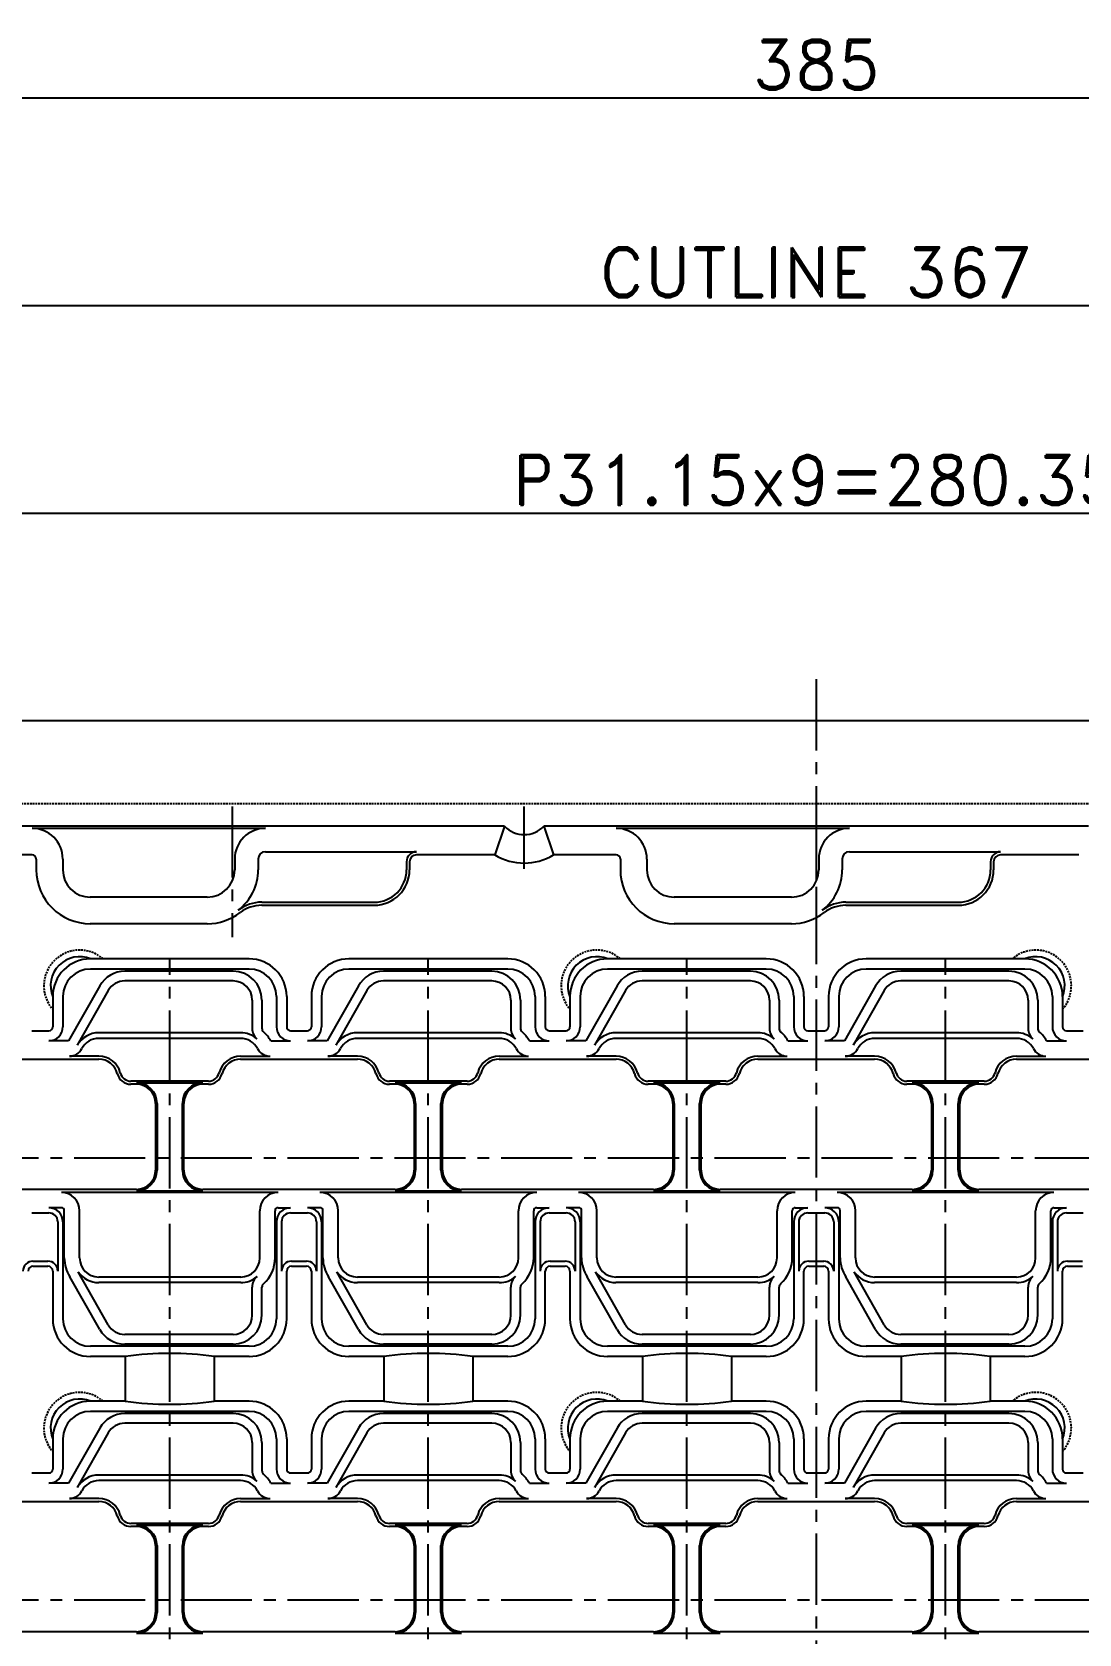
# Model space of a CAD drawing. Extents: x -775 to -24, y -299 to 215.
# Drawn here: x -594.5 to -468.4, y 22.5 to 215.4 of the extents above; entities that cross this region are included whole.
import ezdxf

# ---------------------------------------------------------------- set-up
doc = ezdxf.new("R2010")
doc.units = 0
doc.header["$LTSCALE"] = 0.45
doc.header["$MEASUREMENT"] = 0
doc.linetypes.add('CENTER2', pattern=[28.575, 19.05, -3.175, 3.175, -3.175])
doc.linetypes.add('HIDDENX2', pattern=[0.75, 0.5, -0.25])
doc.layers.get('0').update_dxf_attribs({"linetype": 'CONTINUOUS'})
doc.layers.get('DEFPOINTS').update_dxf_attribs({"linetype": 'CONTINUOUS'})
for name, color, linetype in [('CENTER', 243, 'CENTER2'), ('DETAIL', 6, 'CONTINUOUS'), ('DIMENSION', 3, 'CONTINUOUS'), ('HIDDEN', 5, 'HIDDENX2'), ('LINE', 7, 'CONTINUOUS'), ('LINE1', 30, 'CONTINUOUS'), ('LINE2', 110, 'CONTINUOUS'), ('LINE3', 230, 'CONTINUOUS'), ('LINE6', 60, 'CONTINUOUS'), ('LINE8', 200, 'CONTINUOUS'), ('LINE9', 140, 'CONTINUOUS'), ('SECTION', 31, 'CONTINUOUS'), ('TEXT', 4, 'CONTINUOUS')]:
    doc.layers.add(name, color=color, linetype=linetype)
doc.styles.add('ROMAND', font='romand.shx', dxfattribs={"height": 6})
doc.dimstyles.get("Standard").update_dxf_attribs({"dimtxt": 0.18, "dimasz": 0.18, "dimexe": 0.18, "dimexo": 0.0625, "dimgap": 0.09, "dimtad": 0, "dimtih": 1, "dimtoh": 1, "dimdec": 4, "dimzin": 0, "dimdsep": 46, "dimtxsty": 'STANDARD', "dimcen": 0.09, "dimadec": 0, "dimazin": 0, "dimtfac": 1, "dimtdec": 4, "dimtofl": 0, "dimtmove": 0, "dimatfit": 3, "dimfxl": 1, "dimtolj": 1, "dimtzin": 0, "dimarcsym": 0})

# ---------------------------------------------------------------- blocks, each defined once
blk = doc.blocks.new('ARROWHEAD')
for p in [(-1, 0), (-0.5, 0.25), (-0.5, -0.25)]:
    blk.add_line(p, (0, 0))
blk = doc.blocks.new('*D7')
at = {"layer": 'DEFPOINTS', "color": 0, "transparency": 16777216}
for p in [(-307.5, 207.5), (-692.5, 132.5), (-307.5, 132.5)]:
    blk.add_point(p, dxfattribs=at)
at = {"layer": 'DIMENSION', "color": 0, "lineweight": -2, "transparency": 16777216}
for p, q in [((-692.5, 134.5), (-692.5, 209.5)), ((-307.5, 134.5), (-307.5, 209.5)), ((-686.5, 207.5), (-313.5, 207.5))]:
    blk.add_line(p, q, dxfattribs=at)
at = {"layer": 'DIMENSION', "color": 0, "lineweight": -2, "transparency": 16777216, "xscale": 6, "yscale": 6, "zscale": 6, "rotation": 180}
blk.add_blockref('ARROWHEAD', (-692.5, 207.5), dxfattribs=at)
at = {"layer": 'DIMENSION', "color": 0, "lineweight": -2, "transparency": 16777216, "xscale": 6, "yscale": 6, "zscale": 6}
blk.add_blockref('ARROWHEAD', (-307.5, 207.5), dxfattribs=at)
at = {"layer": 'DIMENSION', "color": 0, "transparency": 16777216, "insert": (-500, 211.5), "char_height": 6, "attachment_point": 5, "style": 'ROMAND'}
blk.add_mtext('\\A1;385', dxfattribs=at)
blk = doc.blocks.new('*D8')
at = {"layer": 'DEFPOINTS', "color": 0, "transparency": 16777216}
for p in [(-359.83, 157.5), (-640.17, 103.83), (-359.83, 103.83)]:
    blk.add_point(p, dxfattribs=at)
at = {"layer": 'DIMENSION', "color": 0, "lineweight": -2, "transparency": 16777216}
for p, q in [((-640.17, 105.83), (-640.17, 159.5)), ((-359.83, 105.83), (-359.83, 159.5)), ((-634.17, 157.5), (-365.83, 157.5))]:
    blk.add_line(p, q, dxfattribs=at)
at = {"layer": 'DIMENSION', "color": 0, "lineweight": -2, "transparency": 16777216, "xscale": 6, "yscale": 6, "zscale": 6, "rotation": 180}
blk.add_blockref('ARROWHEAD', (-640.17, 157.5), dxfattribs=at)
at = {"layer": 'DIMENSION', "color": 0, "lineweight": -2, "transparency": 16777216, "xscale": 6, "yscale": 6, "zscale": 6}
blk.add_blockref('ARROWHEAD', (-359.83, 157.5), dxfattribs=at)
at = {"layer": 'DIMENSION', "color": 0, "transparency": 16777216, "insert": (-500, 161.5), "char_height": 6, "attachment_point": 5, "style": 'ROMAND'}
blk.add_mtext('\\A1;P31.15x9=280.35', dxfattribs=at)
blk = doc.blocks.new('*D14')
at = {"layer": 'DEFPOINTS', "color": 0, "transparency": 16777216}
for p in [(-316.5, 182.5), (-316.5, 114.5), (-683.5, 110.5)]:
    blk.add_point(p, dxfattribs=at)
at = {"layer": 'DIMENSION', "color": 0, "lineweight": -2, "transparency": 16777216}
for p, q in [((-683.5, 112.5), (-683.5, 184.5)), ((-316.5, 116.5), (-316.5, 184.5)), ((-677.5, 182.5), (-322.5, 182.5))]:
    blk.add_line(p, q, dxfattribs=at)
at = {"layer": 'DIMENSION', "color": 0, "lineweight": -2, "transparency": 16777216, "xscale": 6, "yscale": 6, "zscale": 6, "rotation": 180}
blk.add_blockref('ARROWHEAD', (-683.5, 182.5), dxfattribs=at)
at = {"layer": 'DIMENSION', "color": 0, "lineweight": -2, "transparency": 16777216, "xscale": 6, "yscale": 6, "zscale": 6}
blk.add_blockref('ARROWHEAD', (-316.5, 182.5), dxfattribs=at)
at = {"layer": 'DIMENSION', "color": 0, "transparency": 16777216, "insert": (-500, 186.5), "char_height": 6, "attachment_point": 5, "style": 'ROMAND'}
blk.add_mtext('\\A1;CUTLINE 367', dxfattribs=at)

msp = doc.modelspace()

# ---------------------------------------------------------------- linework, layer by layer
at = {"layer": 'CENTER'}
for p, q in [((-500, 137.5), (-500, -244.89837)), ((-570.35, 122.195), (-570.35, 106.44006)), ((-535.175, 114.65638), (-535.175, 122.195)), ((-500, 122.5), (-500, 106.49713)), ((-500, 122.195), (-500, 106.44006)), ((-577.875, -103.82785), (-577.875, 103.82785)), ((-546.725, -103.82785), (-546.725, 103.82785)), ((-515.575, -103.82785), (-515.575, 103.82785)), ((-484.425, -103.82785), (-484.425, 103.82785)), ((-666.54797, 79.89), (-333.45203, 79.89)), ((-666.54797, 26.63), (-333.45203, 26.63))]:
    msp.add_line(p, q, dxfattribs=at)
at = {"layer": 'DETAIL'}
for p, q in [((-594.45, 119.55443), (-566.35, 119.55443)), ((-524.1, 119.55443), (-496, 119.55443)), ((-590.75, 115.85443), (-590.75, 114.555)), ((-570.05, 115.85443), (-570.05, 114.555)), ((-520.4, 115.85443), (-520.4, 114.555)), ((-499.7, 115.85443), (-499.7, 114.555)), ((-573.35, 111.255), (-587.45, 111.255)), ((-503, 111.255), (-517.1, 111.255))]:
    msp.add_line(p, q, dxfattribs=at)
for centre, radius, start, end in [((-594.45, 115.85443), 3.7, 0, 90), ((-566.35, 115.85443), 3.7, 90, 180), ((-524.1, 115.85443), 3.7, 0, 90), ((-496, 115.85443), 3.7, 90, 180), ((-587.45, 114.555), 3.3, 180, 270), ((-573.35, 114.555), 3.3, 270, 0), ((-517.1, 114.555), 3.3, 180, 270), ((-503, 114.555), 3.3, 270, 0), ((-588.72748, 100.59248), 3.5, 67.5764905, 202.4235095), ((-526.42748, 100.59248), 3.5, 67.5764905, 202.4235095), ((-473.57252, 100.59248), 3.5, 337.5764905, 112.4235095), ((-588.72748, 47.33248), 3.5, 67.5764905, 202.4235095), ((-526.42748, 47.33248), 3.5, 67.5764905, 202.4235095), ((-473.57252, 47.33248), 3.5, 337.5764905, 112.4235095)]:
    msp.add_arc(centre, radius, start, end, dxfattribs=at)
at = {"layer": 'HIDDEN'}
msp.add_lwpolyline([(-671.5, -122.5), (-324.5, -122.5, 0.414213562), (-316.5, -114.5), (-316.5, 114.5, 0.414213562), (-324.5, 122.5), (-671.5, 122.5), (-683.5, 110.5), (-683.5, -110.5)], format="xyb", close=True, dxfattribs=at)
for centre, start, end in [((-588.72748, 100.59248), 48.7995848, 221.2004152), ((-526.42748, 100.59248), 48.7995848, 221.2004152), ((-473.57252, 100.59248), 318.7995848, 131.2004152), ((-588.72748, 47.33248), 48.7995848, 221.2004152), ((-526.42748, 47.33248), 48.7995848, 221.2004152), ((-473.57252, 47.33248), 318.7995848, 131.2004152)]:
    msp.add_arc(centre, 4.3, start, end, dxfattribs=at)
at = {"layer": 'LINE'}
for p, q in [((-537.54143, 119.8), (-538.70713, 116.36203)), ((-532.80857, 119.8), (-531.64287, 116.36203)), ((-600.485, 91.745), (-586.415, 91.745)), ((-569.335, 91.745), (-555.265, 91.745)), ((-538.185, 91.745), (-524.115, 91.745)), ((-507.035, 91.745), (-492.965, 91.745)), ((-475.885, 91.745), (-461.815, 91.745)), ((-581.885, 88.735), (-582.53945, 88.735)), ((-573.21055, 88.735), (-573.865, 88.735)), ((-550.735, 88.735), (-551.38945, 88.735)), ((-542.06055, 88.735), (-542.715, 88.735)), ((-519.585, 88.735), (-520.23945, 88.735)), ((-510.91055, 88.735), (-511.565, 88.735)), ((-488.435, 88.735), (-489.08945, 88.735)), ((-479.76055, 88.735), (-480.415, 88.735)), ((-579.585, 86.435), (-579.585, 78.375)), ((-576.165, 78.375), (-576.165, 86.435)), ((-548.435, 86.435), (-548.435, 78.375)), ((-545.015, 78.375), (-545.015, 86.435)), ((-517.285, 86.435), (-517.285, 78.375)), ((-513.865, 78.375), (-513.865, 86.435)), ((-486.135, 86.435), (-486.135, 78.375)), ((-482.715, 78.375), (-482.715, 86.435)), ((-581.885, 76.075), (-605.015, 76.075)), ((-550.735, 76.075), (-573.865, 76.075)), ((-519.585, 76.075), (-542.715, 76.075)), ((-488.435, 76.075), (-511.565, 76.075)), ((-457.285, 76.075), (-480.415, 76.075)), ((-600.485, 38.485), (-586.415, 38.485)), ((-569.335, 38.485), (-555.265, 38.485)), ((-538.185, 38.485), (-524.115, 38.485)), ((-507.035, 38.485), (-492.965, 38.485)), ((-475.885, 38.485), (-461.815, 38.485)), ((-581.885, 35.475), (-582.53945, 35.475)), ((-573.21055, 35.475), (-573.865, 35.475)), ((-550.735, 35.475), (-551.38945, 35.475)), ((-542.06055, 35.475), (-542.715, 35.475)), ((-519.585, 35.475), (-520.23945, 35.475)), ((-510.91055, 35.475), (-511.565, 35.475)), ((-488.435, 35.475), (-489.08945, 35.475)), ((-479.76055, 35.475), (-480.415, 35.475)), ((-579.585, 33.175), (-579.585, 25.115)), ((-576.165, 25.115), (-576.165, 33.175)), ((-548.435, 33.175), (-548.435, 25.115)), ((-545.015, 25.115), (-545.015, 33.175)), ((-517.285, 33.175), (-517.285, 25.115)), ((-513.865, 25.115), (-513.865, 33.175)), ((-486.135, 33.175), (-486.135, 25.115)), ((-482.715, 25.115), (-482.715, 33.175)), ((-581.885, 22.815), (-605.015, 22.815)), ((-550.735, 22.815), (-573.865, 22.815)), ((-519.585, 22.815), (-542.715, 22.815)), ((-488.435, 22.815), (-511.565, 22.815)), ((-457.285, 22.815), (-480.415, 22.815))]:
    msp.add_line(p, q, dxfattribs=at)
msp.add_lwpolyline([(-692.5, -132.5), (-307.5, -132.5), (-307.5, 132.5), (-692.5, 132.5)], close=True, dxfattribs=at)
for points in [[(-537.54143, 119.8), (-603.15857, 119.8)], [(-467.19143, 119.8), (-532.80857, 119.8)]]:
    msp.add_lwpolyline(points, dxfattribs=at)
for centre, radius, start, end in [((-535.175, 122.1), 3.3, 224.1843852, 315.8156148), ((-586.415, 89.445), 2.3, 14.3296242, 90), ((-569.335, 89.445), 2.3, 90, 165.6703758), ((-555.265, 89.445), 2.3, 14.3296242, 90), ((-538.185, 89.445), 2.3, 90, 165.6703758), ((-524.115, 89.445), 2.3, 14.3296242, 90), ((-507.035, 89.445), 2.3, 90, 165.6703758), ((-492.965, 89.445), 2.3, 14.3296242, 90), ((-475.885, 89.445), 2.3, 90, 165.6703758), ((-582.53945, 90.435), 1.7, 194.3296242, 270), ((-581.885, 86.435), 2.3, 0, 90), ((-573.865, 86.435), 2.3, 90, 180), ((-573.21055, 90.435), 1.7, 270, 345.6703758), ((-551.38945, 90.435), 1.7, 194.3296242, 270), ((-550.735, 86.435), 2.3, 0, 90), ((-542.715, 86.435), 2.3, 90, 180), ((-542.06055, 90.435), 1.7, 270, 345.6703758), ((-520.23945, 90.435), 1.7, 194.3296242, 270), ((-519.585, 86.435), 2.3, 0, 90), ((-511.565, 86.435), 2.3, 90, 180), ((-510.91055, 90.435), 1.7, 270, 345.6703758), ((-489.08945, 90.435), 1.7, 194.3296242, 270), ((-488.435, 86.435), 2.3, 0, 90), ((-480.415, 86.435), 2.3, 90, 180), ((-479.76055, 90.435), 1.7, 270, 345.6703758), ((-581.885, 78.375), 2.3, 270, 0), ((-573.865, 78.375), 2.3, 180, 270), ((-550.735, 78.375), 2.3, 270, 0), ((-542.715, 78.375), 2.3, 180, 270), ((-519.585, 78.375), 2.3, 270, 0), ((-511.565, 78.375), 2.3, 180, 270), ((-488.435, 78.375), 2.3, 270, 0), ((-480.415, 78.375), 2.3, 180, 270), ((-586.415, 36.185), 2.3, 14.3296242, 90), ((-582.53945, 37.175), 1.7, 194.3296242, 270), ((-573.21055, 37.175), 1.7, 270, 345.6703758), ((-569.335, 36.185), 2.3, 90, 165.6703758), ((-555.265, 36.185), 2.3, 14.3296242, 90), ((-551.38945, 37.175), 1.7, 194.3296242, 270), ((-542.06055, 37.175), 1.7, 270, 345.6703758), ((-538.185, 36.185), 2.3, 90, 165.6703758), ((-524.115, 36.185), 2.3, 14.3296242, 90), ((-520.23945, 37.175), 1.7, 194.3296242, 270), ((-510.91055, 37.175), 1.7, 270, 345.6703758), ((-507.035, 36.185), 2.3, 90, 165.6703758), ((-492.965, 36.185), 2.3, 14.3296242, 90), ((-489.08945, 37.175), 1.7, 194.3296242, 270), ((-479.76055, 37.175), 1.7, 270, 345.6703758), ((-475.885, 36.185), 2.3, 90, 165.6703758), ((-581.885, 33.175), 2.3, 0, 90), ((-573.865, 33.175), 2.3, 90, 180), ((-550.735, 33.175), 2.3, 0, 90), ((-542.715, 33.175), 2.3, 90, 180), ((-519.585, 33.175), 2.3, 0, 90), ((-511.565, 33.175), 2.3, 90, 180), ((-488.435, 33.175), 2.3, 0, 90), ((-480.415, 33.175), 2.3, 90, 180), ((-581.885, 25.115), 2.3, 270, 360), ((-573.865, 25.115), 2.3, 180, 270), ((-550.735, 25.115), 2.3, 270, 360), ((-542.715, 25.115), 2.3, 180, 270), ((-519.585, 25.115), 2.3, 270, 360), ((-511.565, 25.115), 2.3, 180, 270), ((-488.435, 25.115), 2.3, 270, 360), ((-480.415, 25.115), 2.3, 180, 270)]:
    msp.add_arc(centre, radius, start, end, dxfattribs=at)
at = {"layer": 'LINE1'}
for p, q in [((-570.235, 101.17), (-583.27967, 101.17)), ((-539.085, 101.17), (-552.12967, 101.17)), ((-507.935, 101.17), (-520.97967, 101.17)), ((-476.785, 101.17), (-489.82967, 101.17)), ((-585.28127, 100.00298), (-589.00429, 93.42563)), ((-567.935, 98.87), (-567.935, 95.4598)), ((-554.13127, 100.00298), (-557.85429, 93.42563)), ((-536.785, 98.87), (-536.785, 95.4598)), ((-522.98127, 100.00298), (-526.70429, 93.42563)), ((-505.635, 98.87), (-505.635, 95.4598)), ((-491.83127, 100.00298), (-495.55429, 93.42563)), ((-474.485, 98.87), (-474.485, 95.4598)), ((-569.335, 94.93532), (-586.415, 94.93532)), ((-538.185, 94.93532), (-555.265, 94.93532)), ((-507.035, 94.93532), (-524.115, 94.93532)), ((-475.885, 94.93532), (-492.965, 94.93532)), ((-585.28127, 59.77702), (-588.8947, 66.16076)), ((-554.13127, 59.77702), (-557.7447, 66.16076)), ((-522.98127, 59.77702), (-526.5947, 66.16076)), ((-491.83127, 59.77702), (-495.4447, 66.16076)), ((-569.325, 64.84468), (-586.425, 64.84468)), ((-567.935, 60.91), (-567.935, 64.31137)), ((-538.175, 64.84468), (-555.275, 64.84468)), ((-536.785, 60.91), (-536.785, 64.31137)), ((-507.025, 64.84468), (-524.125, 64.84468)), ((-505.635, 60.91), (-505.635, 64.31137)), ((-475.875, 64.84468), (-492.975, 64.84468)), ((-474.485, 60.91), (-474.485, 64.31137)), ((-570.235, 58.61), (-583.27967, 58.61)), ((-539.085, 58.61), (-552.12967, 58.61)), ((-507.935, 58.61), (-520.97967, 58.61)), ((-476.785, 58.61), (-489.82967, 58.61)), ((-585.28127, 46.74298), (-589.00429, 40.16563)), ((-570.235, 47.91), (-583.27967, 47.91)), ((-554.13127, 46.74298), (-557.85429, 40.16563)), ((-539.085, 47.91), (-552.12967, 47.91)), ((-522.98127, 46.74298), (-526.70429, 40.16563)), ((-507.935, 47.91), (-520.97967, 47.91)), ((-491.83127, 46.74298), (-495.55429, 40.16563)), ((-476.785, 47.91), (-489.82967, 47.91)), ((-567.935, 45.61), (-567.935, 42.1998)), ((-536.785, 45.61), (-536.785, 42.1998)), ((-505.635, 45.61), (-505.635, 42.1998)), ((-474.485, 45.61), (-474.485, 42.1998)), ((-569.335, 41.67532), (-586.415, 41.67532)), ((-538.185, 41.67532), (-555.265, 41.67532)), ((-507.035, 41.67532), (-524.115, 41.67532)), ((-475.885, 41.67532), (-492.965, 41.67532))]:
    msp.add_line(p, q, dxfattribs=at)
for centre, radius, start, end in [((-583.27967, 98.87), 2.3, 90, 150.4885014), ((-570.235, 98.87), 2.3, 0, 90), ((-552.12967, 98.87), 2.3, 90, 150.4885014), ((-539.085, 98.87), 2.3, 0, 90), ((-520.97967, 98.87), 2.3, 90, 150.4885014), ((-507.935, 98.87), 2.3, 0, 90), ((-489.82967, 98.87), 2.3, 90, 150.4885014), ((-476.785, 98.87), 2.3, 0, 90), ((-586.415, 91.96), 2.97532, 90, 150.4885014), ((-569.335, 91.96), 2.97532, 48.4665706, 90), ((-566.235, 95.4598), 1.7, 180, 228.4665706), ((-555.265, 91.96), 2.97532, 90, 150.4885014), ((-538.185, 91.96), 2.97532, 48.4665706, 90), ((-535.085, 95.4598), 1.7, 180, 228.4665706), ((-524.115, 91.96), 2.97532, 90, 150.4885014), ((-507.035, 91.96), 2.97532, 48.4665706, 90), ((-503.935, 95.4598), 1.7, 180, 228.4665706), ((-492.965, 91.96), 2.97532, 90, 150.4885014), ((-475.885, 91.96), 2.97532, 48.4665706, 90), ((-472.785, 95.4598), 1.7, 180, 228.4665706), ((-586.425, 67.82), 2.97532, 213.8947944, 270), ((-569.325, 67.82), 2.97532, 270, 311.369924), ((-566.235, 64.31137), 1.7, 131.369924, 180), ((-555.275, 67.82), 2.97532, 213.8947944, 270), ((-538.175, 67.82), 2.97532, 270, 311.369924), ((-535.085, 64.31137), 1.7, 131.369924, 180), ((-524.125, 67.82), 2.97532, 213.8947944, 270), ((-507.025, 67.82), 2.97532, 270, 311.369924), ((-503.935, 64.31137), 1.7, 131.369924, 180), ((-492.975, 67.82), 2.97532, 213.8947944, 270), ((-475.875, 67.82), 2.97532, 270, 311.369924), ((-472.785, 64.31137), 1.7, 131.369924, 180), ((-570.235, 60.91), 2.3, 270, 0), ((-539.085, 60.91), 2.3, 270, 0), ((-507.935, 60.91), 2.3, 270, 0), ((-476.785, 60.91), 2.3, 270, 0), ((-583.27967, 60.91), 2.3, 209.5114986, 270), ((-552.12967, 60.91), 2.3, 209.5114986, 270), ((-520.97967, 60.91), 2.3, 209.5114986, 270), ((-489.82967, 60.91), 2.3, 209.5114986, 270), ((-583.27967, 45.61), 2.3, 90, 150.4885014), ((-570.235, 45.61), 2.3, 0, 90), ((-552.12967, 45.61), 2.3, 90, 150.4885014), ((-539.085, 45.61), 2.3, 0, 90), ((-520.97967, 45.61), 2.3, 90, 150.4885014), ((-507.935, 45.61), 2.3, 0, 90), ((-489.82967, 45.61), 2.3, 90, 150.4885014), ((-476.785, 45.61), 2.3, 0, 90), ((-586.415, 38.7), 2.97532, 90, 150.4885014), ((-569.335, 38.7), 2.97532, 48.4665706, 90), ((-566.235, 42.1998), 1.7, 180, 228.4665706), ((-555.265, 38.7), 2.97532, 90, 150.4885014), ((-538.185, 38.7), 2.97532, 48.4665706, 90), ((-535.085, 42.1998), 1.7, 180, 228.4665706), ((-524.115, 38.7), 2.97532, 90, 150.4885014), ((-507.035, 38.7), 2.97532, 48.4665706, 90), ((-503.935, 42.1998), 1.7, 180, 228.4665706), ((-492.965, 38.7), 2.97532, 90, 150.4885014), ((-475.885, 38.7), 2.97532, 48.4665706, 90), ((-472.785, 42.1998), 1.7, 180, 228.4665706)]:
    msp.add_arc(centre, radius, start, end, dxfattribs=at)
at = {"layer": 'LINE2'}
for p, q in [((-568.315, 102.6), (-587.435, 102.6)), ((-570.235, 102.33645), (-583.27967, 102.33645)), ((-537.165, 102.6), (-556.285, 102.6)), ((-539.085, 102.33645), (-552.12967, 102.33645)), ((-506.015, 102.6), (-525.135, 102.6)), ((-507.935, 102.33645), (-520.97967, 102.33645)), ((-474.865, 102.6), (-493.985, 102.6)), ((-476.785, 102.33645), (-489.82967, 102.33645)), ((-586.29638, 100.57757), (-590.04493, 93.95512)), ((-555.14638, 100.57757), (-558.89493, 93.95512)), ((-523.99638, 100.57757), (-527.74493, 93.95512)), ((-492.84638, 100.57757), (-496.59493, 93.95512)), ((-590.735, 99.3), (-590.735, 95.65512)), ((-566.76855, 98.87), (-566.76855, 95.4598)), ((-565.015, 99.3), (-565.015, 95.65512)), ((-559.585, 99.3), (-559.585, 95.65512)), ((-535.61855, 98.87), (-535.61855, 95.4598)), ((-533.865, 99.3), (-533.865, 95.65512)), ((-528.435, 99.3), (-528.435, 95.65512)), ((-504.46855, 98.87), (-504.46855, 95.4598)), ((-502.715, 99.3), (-502.715, 95.65512)), ((-497.285, 99.3), (-497.285, 95.65512)), ((-473.31855, 98.87), (-473.31855, 95.4598)), ((-471.565, 99.3), (-471.565, 95.65512)), ((-590.04493, 93.95512), (-592.435, 93.95512)), ((-565.70544, 93.95512), (-563.315, 93.95512)), ((-558.89493, 93.95512), (-561.285, 93.95512)), ((-534.55544, 93.95512), (-532.165, 93.95512)), ((-527.74493, 93.95512), (-530.135, 93.95512)), ((-503.40544, 93.95512), (-501.015, 93.95512)), ((-496.59493, 93.95512), (-498.985, 93.95512)), ((-472.25544, 93.95512), (-469.865, 93.95512)), ((-590.925, 73.86488), (-592.435, 73.86488)), ((-590.56677, 67.82), (-590.56677, 73.50665)), ((-565.18323, 67.82), (-565.18323, 73.50665)), ((-564.825, 73.86488), (-563.315, 73.86488)), ((-559.775, 73.86488), (-561.285, 73.86488)), ((-559.41677, 67.82), (-559.41677, 73.50665)), ((-534.03323, 67.82), (-534.03323, 73.50665)), ((-533.675, 73.86488), (-532.165, 73.86488)), ((-528.625, 73.86488), (-530.135, 73.86488)), ((-528.26677, 67.82), (-528.26677, 73.50665)), ((-502.88323, 67.82), (-502.88323, 73.50665)), ((-502.525, 73.86488), (-501.015, 73.86488)), ((-497.475, 73.86488), (-498.985, 73.86488)), ((-497.11677, 67.82), (-497.11677, 73.50665)), ((-471.73323, 67.82), (-471.73323, 73.50665)), ((-471.375, 73.86488), (-469.865, 73.86488)), ((-590.735, 72.16488), (-590.735, 60.48)), ((-565.015, 72.16488), (-565.015, 60.48)), ((-559.585, 72.16488), (-559.585, 60.48)), ((-533.865, 72.16488), (-533.865, 60.48)), ((-528.435, 72.16488), (-528.435, 60.48)), ((-502.715, 72.16488), (-502.715, 60.48)), ((-497.285, 72.16488), (-497.285, 60.48)), ((-471.565, 72.16488), (-471.565, 60.48)), ((-586.29638, 59.20243), (-589.88964, 65.55052)), ((-566.76855, 60.91), (-566.76855, 64.31137)), ((-555.14638, 59.20243), (-558.73964, 65.55052)), ((-535.61855, 60.91), (-535.61855, 64.31137)), ((-523.99638, 59.20243), (-527.58964, 65.55052)), ((-504.46855, 60.91), (-504.46855, 64.31137)), ((-492.84638, 59.20243), (-496.43964, 65.55052)), ((-473.31855, 60.91), (-473.31855, 64.31137)), ((-568.315, 57.18), (-587.435, 57.18)), ((-570.235, 57.44355), (-583.27967, 57.44355)), ((-537.165, 57.18), (-556.285, 57.18)), ((-539.085, 57.44355), (-552.12967, 57.44355)), ((-506.015, 57.18), (-525.135, 57.18)), ((-507.935, 57.44355), (-520.97967, 57.44355)), ((-474.865, 57.18), (-493.985, 57.18)), ((-476.785, 57.44355), (-489.82967, 57.44355)), ((-568.315, 49.34), (-587.435, 49.34)), ((-570.235, 49.07645), (-583.27967, 49.07645)), ((-537.165, 49.34), (-556.285, 49.34)), ((-539.085, 49.07645), (-552.12967, 49.07645)), ((-506.015, 49.34), (-525.135, 49.34)), ((-507.935, 49.07645), (-520.97967, 49.07645)), ((-474.865, 49.34), (-493.985, 49.34)), ((-476.785, 49.07645), (-489.82967, 49.07645)), ((-586.29638, 47.31757), (-590.04493, 40.69512)), ((-555.14638, 47.31757), (-558.89493, 40.69512)), ((-523.99638, 47.31757), (-527.74493, 40.69512)), ((-492.84638, 47.31757), (-496.59493, 40.69512)), ((-590.735, 46.04), (-590.735, 42.39512)), ((-566.76855, 45.61), (-566.76855, 42.1998)), ((-565.015, 46.04), (-565.015, 42.39512)), ((-559.585, 46.04), (-559.585, 42.39512)), ((-535.61855, 45.61), (-535.61855, 42.1998)), ((-533.865, 46.04), (-533.865, 42.39512)), ((-528.435, 46.04), (-528.435, 42.39512)), ((-504.46855, 45.61), (-504.46855, 42.1998)), ((-502.715, 46.04), (-502.715, 42.39512)), ((-497.285, 46.04), (-497.285, 42.39512)), ((-473.31855, 45.61), (-473.31855, 42.1998)), ((-471.565, 46.04), (-471.565, 42.39512)), ((-590.04493, 40.69512), (-592.435, 40.69512)), ((-565.70544, 40.69512), (-563.315, 40.69512)), ((-558.89493, 40.69512), (-561.285, 40.69512)), ((-534.55544, 40.69512), (-532.165, 40.69512)), ((-527.74493, 40.69512), (-530.135, 40.69512)), ((-503.40544, 40.69512), (-501.015, 40.69512)), ((-496.59493, 40.69512), (-498.985, 40.69512)), ((-472.25544, 40.69512), (-469.865, 40.69512))]:
    msp.add_line(p, q, dxfattribs=at)
for centre, radius, start, end in [((-587.435, 99.3), 3.3, 90, 180), ((-583.27967, 98.87), 3.46645, 90, 150.4885014), ((-570.235, 98.87), 3.46645, 0, 90), ((-568.315, 99.3), 3.3, 0, 90), ((-556.285, 99.3), 3.3, 90, 180), ((-552.12967, 98.87), 3.46645, 90, 150.4885014), ((-539.085, 98.87), 3.46645, 0, 90), ((-537.165, 99.3), 3.3, 0, 90), ((-525.135, 99.3), 3.3, 90, 180), ((-520.97967, 98.87), 3.46645, 90, 150.4885014), ((-507.935, 98.87), 3.46645, 0, 90), ((-506.015, 99.3), 3.3, 0, 90), ((-493.985, 99.3), 3.3, 90, 180), ((-489.82967, 98.87), 3.46645, 90, 150.4885014), ((-476.785, 98.87), 3.46645, 0, 90), ((-474.865, 99.3), 3.3, 0, 90), ((-592.435, 95.65512), 1.7, 270, 0), ((-566.235, 95.4598), 0.53355, 180, 228.4665706), ((-569.335, 91.96), 4.14177, 28.7969998, 48.4665706), ((-563.315, 95.65512), 1.7, 180, 270), ((-561.285, 95.65512), 1.7, 270, 0), ((-535.085, 95.4598), 0.53355, 180, 228.4665706), ((-538.185, 91.96), 4.14177, 28.7969998, 48.4665706), ((-532.165, 95.65512), 1.7, 180, 270), ((-530.135, 95.65512), 1.7, 270, 0), ((-503.935, 95.4598), 0.53355, 180, 228.4665706), ((-507.035, 91.96), 4.14177, 28.7969998, 48.4665706), ((-501.015, 95.65512), 1.7, 180, 270), ((-498.985, 95.65512), 1.7, 270, 0), ((-472.785, 95.4598), 0.53355, 180, 228.4665706), ((-475.885, 91.96), 4.14177, 28.7969998, 48.4665706), ((-469.865, 95.65512), 1.7, 180, 270), ((-592.435, 72.16488), 1.7, 0, 90), ((-590.925, 73.50665), 0.35823, 0, 90), ((-564.825, 73.50665), 0.35823, 90, 180), ((-563.315, 72.16488), 1.7, 90, 180), ((-561.285, 72.16488), 1.7, 0, 90), ((-559.775, 73.50665), 0.35823, 0, 90), ((-533.675, 73.50665), 0.35823, 90, 180), ((-532.165, 72.16488), 1.7, 90, 180), ((-530.135, 72.16488), 1.7, 0, 90), ((-528.625, 73.50665), 0.35823, 0, 90), ((-502.525, 73.50665), 0.35823, 90, 180), ((-501.015, 72.16488), 1.7, 90, 180), ((-498.985, 72.16488), 1.7, 0, 90), ((-497.475, 73.50665), 0.35823, 0, 90), ((-471.375, 73.50665), 0.35823, 90, 180), ((-469.865, 72.16488), 1.7, 90, 180), ((-586.425, 67.82), 4.14177, 180, 213.2263763), ((-569.325, 67.82), 4.14177, 311.369924, 0), ((-555.275, 67.82), 4.14177, 180, 213.2263763), ((-538.175, 67.82), 4.14177, 311.369924, 0), ((-524.125, 67.82), 4.14177, 180, 213.2263763), ((-507.025, 67.82), 4.14177, 311.369924, 0), ((-492.975, 67.82), 4.14177, 180, 213.2263763), ((-475.875, 67.82), 4.14177, 311.369924, 0), ((-566.235, 64.31137), 0.53355, 131.369924, 180), ((-535.085, 64.31137), 0.53355, 131.369924, 180), ((-503.935, 64.31137), 0.53355, 131.369924, 180), ((-472.785, 64.31137), 0.53355, 131.369924, 180), ((-587.435, 60.48), 3.3, 180, 270), ((-570.235, 60.91), 3.46645, 270, 0), ((-568.315, 60.48), 3.3, 270, 0), ((-556.285, 60.48), 3.3, 180, 270), ((-539.085, 60.91), 3.46645, 270, 0), ((-537.165, 60.48), 3.3, 270, 0), ((-525.135, 60.48), 3.3, 180, 270), ((-507.935, 60.91), 3.46645, 270, 0), ((-506.015, 60.48), 3.3, 270, 0), ((-493.985, 60.48), 3.3, 180, 270), ((-476.785, 60.91), 3.46645, 270, 0), ((-474.865, 60.48), 3.3, 270, 0), ((-583.27967, 60.91), 3.46645, 209.5114986, 270), ((-552.12967, 60.91), 3.46645, 209.5114986, 270), ((-520.97967, 60.91), 3.46645, 209.5114986, 270), ((-489.82967, 60.91), 3.46645, 209.5114986, 270), ((-587.435, 46.04), 3.3, 90, 180), ((-583.27967, 45.61), 3.46645, 90, 150.4885014), ((-570.235, 45.61), 3.46645, 0, 90), ((-568.315, 46.04), 3.3, 0, 90), ((-556.285, 46.04), 3.3, 90, 180), ((-552.12967, 45.61), 3.46645, 90, 150.4885014), ((-539.085, 45.61), 3.46645, 0, 90), ((-537.165, 46.04), 3.3, 0, 90), ((-525.135, 46.04), 3.3, 90, 180), ((-520.97967, 45.61), 3.46645, 90, 150.4885014), ((-507.935, 45.61), 3.46645, 0, 90), ((-506.015, 46.04), 3.3, 0, 90), ((-493.985, 46.04), 3.3, 90, 180), ((-489.82967, 45.61), 3.46645, 90, 150.4885014), ((-476.785, 45.61), 3.46645, 0, 90), ((-474.865, 46.04), 3.3, 0, 90), ((-592.435, 42.39512), 1.7, 270, 0), ((-566.235, 42.1998), 0.53355, 180, 228.4665706), ((-569.335, 38.7), 4.14177, 28.7969998, 48.4665706), ((-563.315, 42.39512), 1.7, 180, 270), ((-561.285, 42.39512), 1.7, 270, 0), ((-535.085, 42.1998), 0.53355, 180, 228.4665706), ((-538.185, 38.7), 4.14177, 28.7969998, 48.4665706), ((-532.165, 42.39512), 1.7, 180, 270), ((-530.135, 42.39512), 1.7, 270, 0), ((-503.935, 42.1998), 0.53355, 180, 228.4665706), ((-507.035, 38.7), 4.14177, 28.7969998, 48.4665706), ((-501.015, 42.39512), 1.7, 180, 270), ((-498.985, 42.39512), 1.7, 270, 0), ((-472.785, 42.1998), 0.53355, 180, 228.4665706), ((-475.885, 38.7), 4.14177, 28.7969998, 48.4665706), ((-469.865, 42.39512), 1.7, 180, 270)]:
    msp.add_arc(centre, radius, start, end, dxfattribs=at)
at = {"layer": 'LINE3'}
for p, q in [((-569.335, 94.26), (-586.415, 94.26)), ((-538.185, 94.26), (-555.265, 94.26)), ((-507.035, 94.26), (-524.115, 94.26)), ((-475.885, 94.26), (-492.965, 94.26)), ((-586.415, 92.11335), (-589.95973, 92.11335)), ((-569.335, 92.11335), (-565.79027, 92.11335)), ((-555.265, 92.11335), (-558.80973, 92.11335)), ((-538.185, 92.11335), (-534.64027, 92.11335)), ((-524.115, 92.11335), (-527.65973, 92.11335)), ((-507.035, 92.11335), (-503.49027, 92.11335)), ((-492.965, 92.11335), (-496.50973, 92.11335)), ((-475.885, 92.11335), (-472.34027, 92.11335)), ((-573.21055, 89.10335), (-582.53945, 89.10335)), ((-542.06055, 89.10335), (-551.38945, 89.10335)), ((-510.91055, 89.10335), (-520.23945, 89.10335)), ((-479.76055, 89.10335), (-489.08945, 89.10335)), ((-564.825, 75.70665), (-590.925, 75.70665)), ((-533.675, 75.70665), (-559.775, 75.70665)), ((-502.525, 75.70665), (-528.625, 75.70665)), ((-471.375, 75.70665), (-497.475, 75.70665)), ((-588.725, 67.82), (-588.725, 73.50665)), ((-567.025, 67.82), (-567.025, 73.50665)), ((-557.575, 67.82), (-557.575, 73.50665)), ((-535.875, 67.82), (-535.875, 73.50665)), ((-526.425, 67.82), (-526.425, 73.50665)), ((-504.725, 67.82), (-504.725, 73.50665)), ((-495.275, 67.82), (-495.275, 73.50665)), ((-473.575, 67.82), (-473.575, 73.50665)), ((-569.325, 65.52), (-586.425, 65.52)), ((-538.175, 65.52), (-555.275, 65.52)), ((-507.025, 65.52), (-524.125, 65.52)), ((-475.875, 65.52), (-492.975, 65.52)), ((-569.335, 41), (-586.415, 41)), ((-538.185, 41), (-555.265, 41)), ((-507.035, 41), (-524.115, 41)), ((-475.885, 41), (-492.965, 41)), ((-586.415, 38.85335), (-589.95973, 38.85335)), ((-569.335, 38.85335), (-565.79027, 38.85335)), ((-555.265, 38.85335), (-558.80973, 38.85335)), ((-538.185, 38.85335), (-534.64027, 38.85335)), ((-524.115, 38.85335), (-527.65973, 38.85335)), ((-507.035, 38.85335), (-503.49027, 38.85335)), ((-492.965, 38.85335), (-496.50973, 38.85335)), ((-475.885, 38.85335), (-472.34027, 38.85335)), ((-573.21055, 35.84335), (-582.53945, 35.84335)), ((-542.06055, 35.84335), (-551.38945, 35.84335)), ((-510.91055, 35.84335), (-520.23945, 35.84335)), ((-479.76055, 35.84335), (-489.08945, 35.84335))]:
    msp.add_line(p, q, dxfattribs=at)
for centre, radius, start, end in [((-589.95973, 93.81335), 1.7, 270, 332.3972596), ((-586.415, 91.96), 2.3, 90, 152.3972596), ((-569.335, 91.96), 2.3, 27.6027404, 90), ((-565.79027, 93.81335), 1.7, 207.6027404, 270), ((-558.80973, 93.81335), 1.7, 270, 332.3972596), ((-555.265, 91.96), 2.3, 90, 152.3972596), ((-538.185, 91.96), 2.3, 27.6027404, 90), ((-534.64027, 93.81335), 1.7, 207.6027404, 270), ((-527.65973, 93.81335), 1.7, 270, 332.3972596), ((-524.115, 91.96), 2.3, 90, 152.3972596), ((-507.035, 91.96), 2.3, 27.6027404, 90), ((-503.49027, 93.81335), 1.7, 207.6027404, 270), ((-496.50973, 93.81335), 1.7, 270, 332.3972596), ((-492.965, 91.96), 2.3, 90, 152.3972596), ((-475.885, 91.96), 2.3, 27.6027404, 90), ((-472.34027, 93.81335), 1.7, 207.6027404, 270), ((-586.415, 89.445), 2.66835, 14.3296242, 90), ((-569.335, 89.445), 2.66835, 90, 165.6703758), ((-555.265, 89.445), 2.66835, 14.3296242, 90), ((-538.185, 89.445), 2.66835, 90, 165.6703758), ((-524.115, 89.445), 2.66835, 14.3296242, 90), ((-507.035, 89.445), 2.66835, 90, 165.6703758), ((-492.965, 89.445), 2.66835, 14.3296242, 90), ((-475.885, 89.445), 2.66835, 90, 165.6703758), ((-582.53945, 90.435), 1.33165, 194.3296242, 270), ((-573.21055, 90.435), 1.33165, 270, 345.6703758), ((-551.38945, 90.435), 1.33165, 194.3296242, 270), ((-542.06055, 90.435), 1.33165, 270, 345.6703758), ((-520.23945, 90.435), 1.33165, 194.3296242, 270), ((-510.91055, 90.435), 1.33165, 270, 345.6703758), ((-489.08945, 90.435), 1.33165, 194.3296242, 270), ((-479.76055, 90.435), 1.33165, 270, 345.6703758), ((-590.925, 73.50665), 2.2, 0, 90), ((-564.825, 73.50665), 2.2, 90, 180), ((-559.775, 73.50665), 2.2, 0, 90), ((-533.675, 73.50665), 2.2, 90, 180), ((-528.625, 73.50665), 2.2, 0, 90), ((-502.525, 73.50665), 2.2, 90, 180), ((-497.475, 73.50665), 2.2, 0, 90), ((-471.375, 73.50665), 2.2, 90, 180), ((-586.425, 67.82), 2.3, 180, 270), ((-569.325, 67.82), 2.3, 270, 0), ((-555.275, 67.82), 2.3, 180, 270), ((-538.175, 67.82), 2.3, 270, 0), ((-524.125, 67.82), 2.3, 180, 270), ((-507.025, 67.82), 2.3, 270, 0), ((-492.975, 67.82), 2.3, 180, 270), ((-475.875, 67.82), 2.3, 270, 0), ((-586.415, 38.7), 2.3, 90, 152.3972596), ((-569.335, 38.7), 2.3, 27.6027404, 90), ((-555.265, 38.7), 2.3, 90, 152.3972596), ((-538.185, 38.7), 2.3, 27.6027404, 90), ((-524.115, 38.7), 2.3, 90, 152.3972596), ((-507.035, 38.7), 2.3, 27.6027404, 90), ((-492.965, 38.7), 2.3, 90, 152.3972596), ((-475.885, 38.7), 2.3, 27.6027404, 90), ((-589.95973, 40.55335), 1.7, 270, 332.3972596), ((-586.415, 36.185), 2.66835, 14.3296242, 90), ((-569.335, 36.185), 2.66835, 90, 165.6703758), ((-565.79027, 40.55335), 1.7, 207.6027404, 270), ((-558.80973, 40.55335), 1.7, 270, 332.3972596), ((-555.265, 36.185), 2.66835, 14.3296242, 90), ((-538.185, 36.185), 2.66835, 90, 165.6703758), ((-534.64027, 40.55335), 1.7, 207.6027404, 270), ((-527.65973, 40.55335), 1.7, 270, 332.3972596), ((-524.115, 36.185), 2.66835, 14.3296242, 90), ((-507.035, 36.185), 2.66835, 90, 165.6703758), ((-503.49027, 40.55335), 1.7, 207.6027404, 270), ((-496.50973, 40.55335), 1.7, 270, 332.3972596), ((-492.965, 36.185), 2.66835, 14.3296242, 90), ((-475.885, 36.185), 2.66835, 90, 165.6703758), ((-472.34027, 40.55335), 1.7, 207.6027404, 270), ((-582.53945, 37.175), 1.33165, 194.3296242, 270), ((-573.21055, 37.175), 1.33165, 270, 345.6703758), ((-551.38945, 37.175), 1.33165, 194.3296242, 270), ((-542.06055, 37.175), 1.33165, 270, 345.6703758), ((-520.23945, 37.175), 1.33165, 194.3296242, 270), ((-510.91055, 37.175), 1.33165, 270, 345.6703758), ((-489.08945, 37.175), 1.33165, 194.3296242, 270), ((-479.76055, 37.175), 1.33165, 270, 345.6703758)]:
    msp.add_arc(centre, radius, start, end, dxfattribs=at)
at = {"layer": 'LINE6'}
for p, q in [((-581.885, 88.91918), (-573.865, 88.91918)), ((-550.735, 88.91918), (-542.715, 88.91918)), ((-519.585, 88.91918), (-511.565, 88.91918)), ((-488.435, 88.91918), (-480.415, 88.91918)), ((-579.40082, 86.435), (-579.40082, 78.375)), ((-576.34918, 78.375), (-576.34918, 86.435)), ((-548.25082, 86.435), (-548.25082, 78.375)), ((-545.19918, 78.375), (-545.19918, 86.435)), ((-517.10082, 86.435), (-517.10082, 78.375)), ((-514.04918, 78.375), (-514.04918, 86.435)), ((-485.95082, 86.435), (-485.95082, 78.375)), ((-482.89918, 78.375), (-482.89918, 86.435)), ((-581.885, 75.89082), (-573.865, 75.89082)), ((-550.735, 75.89082), (-542.715, 75.89082)), ((-519.585, 75.89082), (-511.565, 75.89082)), ((-488.435, 75.89082), (-480.415, 75.89082)), ((-581.885, 35.65918), (-573.865, 35.65918)), ((-550.735, 35.65918), (-542.715, 35.65918)), ((-519.585, 35.65918), (-511.565, 35.65918)), ((-488.435, 35.65918), (-480.415, 35.65918)), ((-579.40082, 33.175), (-579.40082, 25.115)), ((-576.34918, 25.115), (-576.34918, 33.175)), ((-548.25082, 33.175), (-548.25082, 25.115)), ((-545.19918, 25.115), (-545.19918, 33.175)), ((-517.10082, 33.175), (-517.10082, 25.115)), ((-514.04918, 25.115), (-514.04918, 33.175)), ((-485.95082, 33.175), (-485.95082, 25.115)), ((-482.89918, 25.115), (-482.89918, 33.175)), ((-581.885, 22.63082), (-573.865, 22.63082)), ((-550.735, 22.63082), (-542.715, 22.63082)), ((-519.585, 22.63082), (-511.565, 22.63082)), ((-488.435, 22.63082), (-480.415, 22.63082))]:
    msp.add_line(p, q, dxfattribs=at)
for centre, start, end in [((-581.885, 86.435), 0, 90), ((-573.865, 86.435), 90, 180), ((-550.735, 86.435), 0, 90), ((-542.715, 86.435), 90, 180), ((-519.585, 86.435), 0, 90), ((-511.565, 86.435), 90, 180), ((-488.435, 86.435), 0, 90), ((-480.415, 86.435), 90, 180), ((-581.885, 78.375), 270, 0), ((-573.865, 78.375), 180, 270), ((-550.735, 78.375), 270, 0), ((-542.715, 78.375), 180, 270), ((-519.585, 78.375), 270, 0), ((-511.565, 78.375), 180, 270), ((-488.435, 78.375), 270, 0), ((-480.415, 78.375), 180, 270), ((-581.885, 33.175), 0, 90), ((-573.865, 33.175), 90, 180), ((-550.735, 33.175), 0, 90), ((-542.715, 33.175), 90, 180), ((-519.585, 33.175), 0, 90), ((-511.565, 33.175), 90, 180), ((-488.435, 33.175), 0, 90), ((-480.415, 33.175), 90, 180), ((-581.885, 25.115), 270, 360), ((-573.865, 25.115), 180, 270), ((-550.735, 25.115), 270, 360), ((-542.715, 25.115), 180, 270), ((-519.585, 25.115), 270, 360), ((-511.565, 25.115), 180, 270), ((-488.435, 25.115), 270, 360), ((-480.415, 25.115), 180, 270)]:
    msp.add_arc(centre, 2.48418, start, end, dxfattribs=at)
at = {"layer": 'LINE8'}
for centre, start, end in [((-577.875, 17.04347), 82.1469066, 97.8530934), ((-546.725, 17.04347), 82.1469066, 97.8530934), ((-515.575, 17.04347), 82.1469066, 97.8530934), ((-484.425, 17.04347), 82.1469066, 97.8530934), ((-577.875, 89.47653), 262.1469066, 277.8530934), ((-546.725, 89.47653), 262.1469066, 277.8530934), ((-515.575, 89.47653), 262.1469066, 277.8530934), ((-484.425, 89.47653), 262.1469066, 277.8530934)]:
    msp.add_arc(centre, 39.27704, start, end, dxfattribs=at)
at = {"layer": 'LINE9'}
for p, q in [((-567.22596, 115.85443), (-567.22596, 114.555)), ((-566.35, 116.73039), (-548.15, 116.73039)), ((-496.87596, 115.85443), (-496.87596, 114.555)), ((-496, 116.73039), (-477.8, 116.73039)), ((-549.35, 115.53039), (-549.35, 114.555)), ((-479, 115.53039), (-479, 114.555)), ((-566.77733, 110.655), (-553.25, 110.655)), ((-496.42733, 110.655), (-482.9, 110.655))]:
    msp.add_line(p, q, dxfattribs=at)
for centre, radius, start, end in [((-566.35, 115.85443), 0.87596, 90, 180), ((-548.15, 115.53039), 1.2, 90, 180), ((-496, 115.85443), 0.87596, 90, 180), ((-477.8, 115.53039), 1.2, 90, 180), ((-573.35, 114.555), 6.12404, 307.389362, 0), ((-553.25, 114.555), 3.9, 270, 0), ((-503, 114.555), 6.12404, 307.389362, 0), ((-482.9, 114.555), 3.9, 270, 0), ((-566.77733, 105.955), 4.7, 90, 127.389362), ((-496.42733, 105.955), 4.7, 90, 127.389362)]:
    msp.add_arc(centre, radius, start, end, dxfattribs=at)
at = {"layer": 'SECTION'}
for p, q in [((-593.9424, 115.85443), (-593.9424, 114.555)), ((-523.5924, 115.85443), (-523.5924, 114.555)), ((-548.98165, 115.53039), (-548.98165, 114.555)), ((-478.63165, 115.53039), (-478.63165, 114.555)), ((-566.77733, 110.28665), (-553.25, 110.28665)), ((-496.42733, 110.28665), (-482.9, 110.28665)), ((-573.35, 108.0626), (-587.45, 108.0626)), ((-503, 108.0626), (-517.1, 108.0626)), ((-568.315, 103.82785), (-587.435, 103.82785)), ((-537.165, 103.82785), (-556.285, 103.82785)), ((-506.015, 103.82785), (-525.135, 103.82785)), ((-474.865, 103.82785), (-493.985, 103.82785)), ((-591.96285, 99.3), (-591.96285, 95.65512)), ((-563.78715, 99.3), (-563.78715, 95.65512)), ((-560.81285, 99.3), (-560.81285, 95.65512)), ((-532.63715, 99.3), (-532.63715, 95.65512)), ((-529.66285, 99.3), (-529.66285, 95.65512)), ((-501.48715, 99.3), (-501.48715, 95.65512)), ((-498.51285, 99.3), (-498.51285, 95.65512)), ((-470.33715, 99.3), (-470.33715, 95.65512)), ((-594.465, 95.18297), (-592.435, 95.18297)), ((-563.315, 95.18297), (-561.285, 95.18297)), ((-532.165, 95.18297), (-530.135, 95.18297)), ((-501.015, 95.18297), (-498.985, 95.18297)), ((-469.865, 95.18297), (-467.835, 95.18297)), ((-594.35108, 66.81608), (-592.54892, 66.81608)), ((-591.96285, 66.23), (-591.96285, 60.48)), ((-563.78715, 60.48), (-563.78715, 66.23)), ((-563.20108, 66.81608), (-561.39892, 66.81608)), ((-560.81285, 66.23), (-560.81285, 60.48)), ((-532.63715, 60.48), (-532.63715, 66.23)), ((-532.05108, 66.81608), (-530.24892, 66.81608)), ((-529.66285, 66.23), (-529.66285, 60.48)), ((-501.48715, 60.48), (-501.48715, 66.23)), ((-500.90108, 66.81608), (-499.09892, 66.81608)), ((-498.51285, 66.23), (-498.51285, 60.48)), ((-470.33715, 60.48), (-470.33715, 66.23)), ((-469.75108, 66.81608), (-467.94892, 66.81608)), ((-583.24156, 55.95215), (-587.435, 55.95215)), ((-583.24156, 55.95215), (-583.24156, 50.56785)), ((-568.315, 55.95215), (-572.50844, 55.95215)), ((-572.50844, 55.95215), (-572.50844, 50.56785)), ((-552.09156, 55.95215), (-556.285, 55.95215)), ((-552.09156, 55.95215), (-552.09156, 50.56785)), ((-537.165, 55.95215), (-541.35844, 55.95215)), ((-541.35844, 55.95215), (-541.35844, 50.56785)), ((-520.94156, 55.95215), (-525.135, 55.95215)), ((-520.94156, 55.95215), (-520.94156, 50.56785)), ((-506.015, 55.95215), (-510.20844, 55.95215)), ((-510.20844, 55.95215), (-510.20844, 50.56785)), ((-489.79156, 55.95215), (-493.985, 55.95215)), ((-489.79156, 55.95215), (-489.79156, 50.56785)), ((-474.865, 55.95215), (-479.05844, 55.95215)), ((-479.05844, 55.95215), (-479.05844, 50.56785)), ((-583.24156, 50.56785), (-587.435, 50.56785)), ((-568.315, 50.56785), (-572.50844, 50.56785)), ((-552.09156, 50.56785), (-556.285, 50.56785)), ((-537.165, 50.56785), (-541.35844, 50.56785)), ((-520.94156, 50.56785), (-525.135, 50.56785)), ((-506.015, 50.56785), (-510.20844, 50.56785)), ((-489.79156, 50.56785), (-493.985, 50.56785)), ((-474.865, 50.56785), (-479.05844, 50.56785)), ((-591.96285, 46.04), (-591.96285, 42.39512)), ((-563.78715, 46.04), (-563.78715, 42.39512)), ((-560.81285, 46.04), (-560.81285, 42.39512)), ((-532.63715, 46.04), (-532.63715, 42.39512)), ((-529.66285, 46.04), (-529.66285, 42.39512)), ((-501.48715, 46.04), (-501.48715, 42.39512)), ((-498.51285, 46.04), (-498.51285, 42.39512)), ((-470.33715, 46.04), (-470.33715, 42.39512)), ((-594.465, 41.92297), (-592.435, 41.92297)), ((-563.315, 41.92297), (-561.285, 41.92297)), ((-532.165, 41.92297), (-530.135, 41.92297)), ((-501.015, 41.92297), (-498.985, 41.92297)), ((-469.865, 41.92297), (-467.835, 41.92297))]:
    msp.add_line(p, q, dxfattribs=at)
for points in [[(-594.45, 116.36203), (-601.99287, 116.36203)], [(-538.70713, 116.36203), (-548.15, 116.36203)], [(-524.1, 116.36203), (-531.64287, 116.36203)], [(-468.35713, 116.36203), (-477.8, 116.36203)]]:
    msp.add_lwpolyline(points, dxfattribs=at)
for centre, radius, start, end in [((-594.45, 115.85443), 0.5076, 0, 90), ((-548.15, 115.53039), 0.83165, 90, 180), ((-535.175, 122.1), 6.73797, 238.3847345, 301.6152655), ((-524.1, 115.85443), 0.5076, 0, 90), ((-477.8, 115.53039), 0.83165, 90, 180), ((-587.45, 114.555), 6.4924, 180, 270), ((-553.25, 114.555), 4.26835, 270, 0), ((-517.1, 114.555), 6.4924, 180, 270), ((-482.9, 114.555), 4.26835, 270, 0), ((-566.77733, 105.955), 4.33165, 90, 127.389362), ((-496.42733, 105.955), 4.33165, 90, 127.389362), ((-573.35, 114.555), 6.4924, 270, 307.389362), ((-503, 114.555), 6.4924, 270, 307.389362), ((-587.435, 99.3), 4.52785, 90, 180), ((-568.315, 99.3), 4.52785, 0, 90), ((-556.285, 99.3), 4.52785, 90, 180), ((-537.165, 99.3), 4.52785, 0, 90), ((-525.135, 99.3), 4.52785, 90, 180), ((-506.015, 99.3), 4.52785, 0, 90), ((-493.985, 99.3), 4.52785, 90, 180), ((-474.865, 99.3), 4.52785, 0, 90), ((-592.435, 95.65512), 0.47215, 270, 0), ((-563.315, 95.65512), 0.47215, 180, 270), ((-561.285, 95.65512), 0.47215, 270, 0), ((-532.165, 95.65512), 0.47215, 180, 270), ((-530.135, 95.65512), 0.47215, 270, 0), ((-501.015, 95.65512), 0.47215, 180, 270), ((-498.985, 95.65512), 0.47215, 270, 0), ((-469.865, 95.65512), 0.47215, 180, 270), ((-594.35108, 66.23), 0.58608, 90, 180), ((-592.54892, 66.23), 0.58608, 0, 90), ((-563.20108, 66.23), 0.58608, 90, 180), ((-561.39892, 66.23), 0.58608, 0, 90), ((-532.05108, 66.23), 0.58608, 90, 180), ((-530.24892, 66.23), 0.58608, 0, 90), ((-500.90108, 66.23), 0.58608, 90, 180), ((-499.09892, 66.23), 0.58608, 0, 90), ((-469.75108, 66.23), 0.58608, 90, 180), ((-587.435, 60.48), 4.52785, 180, 270), ((-568.315, 60.48), 4.52785, 270, 0), ((-556.285, 60.48), 4.52785, 180, 270), ((-537.165, 60.48), 4.52785, 270, 0), ((-525.135, 60.48), 4.52785, 180, 270), ((-506.015, 60.48), 4.52785, 270, 0), ((-493.985, 60.48), 4.52785, 180, 270), ((-474.865, 60.48), 4.52785, 270, 0), ((-587.435, 46.04), 4.52785, 90, 180), ((-568.315, 46.04), 4.52785, 0, 90), ((-556.285, 46.04), 4.52785, 90, 180), ((-537.165, 46.04), 4.52785, 0, 90), ((-525.135, 46.04), 4.52785, 90, 180), ((-506.015, 46.04), 4.52785, 0, 90), ((-493.985, 46.04), 4.52785, 90, 180), ((-474.865, 46.04), 4.52785, 0, 90), ((-592.435, 42.39512), 0.47215, 270, 0), ((-563.315, 42.39512), 0.47215, 180, 270), ((-561.285, 42.39512), 0.47215, 270, 0), ((-532.165, 42.39512), 0.47215, 180, 270), ((-530.135, 42.39512), 0.47215, 270, 0), ((-501.015, 42.39512), 0.47215, 180, 270), ((-498.985, 42.39512), 0.47215, 270, 0), ((-469.865, 42.39512), 0.47215, 180, 270)]:
    msp.add_arc(centre, radius, start, end, dxfattribs=at)
at = {"layer": 'TEXT'}
for p, q in [((-594.465, 73.25096), (-592.435, 73.25096)), ((-591.34892, 72.16488), (-591.34892, 66.23)), ((-564.40108, 72.16488), (-564.40108, 66.23)), ((-563.315, 73.25096), (-561.285, 73.25096)), ((-560.19892, 72.16488), (-560.19892, 66.23)), ((-533.25108, 72.16488), (-533.25108, 66.23)), ((-532.165, 73.25096), (-530.135, 73.25096)), ((-529.04892, 72.16488), (-529.04892, 66.23)), ((-502.10108, 72.16488), (-502.10108, 66.23)), ((-501.015, 73.25096), (-498.985, 73.25096)), ((-497.89892, 72.16488), (-497.89892, 66.23)), ((-470.95108, 72.16488), (-470.95108, 66.23)), ((-469.865, 73.25096), (-467.835, 73.25096)), ((-594.35108, 67.43), (-592.54892, 67.43)), ((-563.20108, 67.43), (-561.39892, 67.43)), ((-532.05108, 67.43), (-530.24892, 67.43)), ((-500.90108, 67.43), (-499.09892, 67.43)), ((-469.75108, 67.43), (-467.94892, 67.43))]:
    msp.add_line(p, q, dxfattribs=at)
for centre, radius, start, end in [((-592.435, 72.16488), 1.08608, 0, 90), ((-563.315, 72.16488), 1.08608, 90, 180), ((-561.285, 72.16488), 1.08608, 0, 90), ((-532.165, 72.16488), 1.08608, 90, 180), ((-530.135, 72.16488), 1.08608, 0, 90), ((-501.015, 72.16488), 1.08608, 90, 180), ((-498.985, 72.16488), 1.08608, 0, 90), ((-469.865, 72.16488), 1.08608, 90, 180), ((-594.35108, 66.23), 1.2, 90, 180), ((-592.54892, 66.23), 1.2, 0, 90), ((-563.20108, 66.23), 1.2, 90, 180), ((-561.39892, 66.23), 1.2, 0, 90), ((-532.05108, 66.23), 1.2, 90, 180), ((-530.24892, 66.23), 1.2, 0, 90), ((-500.90108, 66.23), 1.2, 90, 180), ((-499.09892, 66.23), 1.2, 0, 90), ((-469.75108, 66.23), 1.2, 90, 180)]:
    msp.add_arc(centre, radius, start, end, dxfattribs=at)

# ---------------------------------------------------------------- dimensions: what is measured, and where the dimension line sits
at = {"layer": 'DIMENSION'}
dim = msp.add_linear_dim(base=(-307.5, 207.5), p1=(-692.5, 132.5), p2=(-307.5, 132.5), dimstyle='STANDARD', override={"dimtxt": 6, "dimasz": 6, "dimexe": 2, "dimexo": 2, "dimgap": 1, "dimtad": 1, "dimtih": 0, "dimtoh": 0, "dimzin": 8, "dimtxsty": 'ROMAND', "dimblk1": 'ARROWHEAD', "dimblk2": 'ARROWHEAD', "dimsah": 1, "dimcen": 0, "dimadec": 4}, dxfattribs=at)
dim.commit()
dim.dimension.update_dxf_attribs({"geometry": '*D7', "text_midpoint": (-500, 211.5)})
for base, p1, p2, text, picture, middle in [((-316.5, 182.5), (-683.5, 110.5), (-316.5, 114.5), 'CUTLINE <>', '*D14', (-500, 186.5)), ((-359.825, 157.5), (-640.175, 103.82785), (-359.825, 103.82785), 'P31.15x9=<>', '*D8', (-500, 161.5))]:
    dim = msp.add_linear_dim(base=base, p1=p1, p2=p2, text=text, dimstyle='STANDARD', override={"dimtxt": 6, "dimasz": 6, "dimexe": 2, "dimexo": 2, "dimgap": 1, "dimtad": 1, "dimtih": 0, "dimtoh": 0, "dimzin": 8, "dimtxsty": 'ROMAND', "dimblk1": 'ARROWHEAD', "dimblk2": 'ARROWHEAD', "dimsah": 1, "dimcen": 0, "dimadec": 4}, dxfattribs=at)
    dim.commit()
    dim.dimension.update_dxf_attribs({"geometry": picture, "text_midpoint": middle})

doc.saveas('drawing.dxf')
